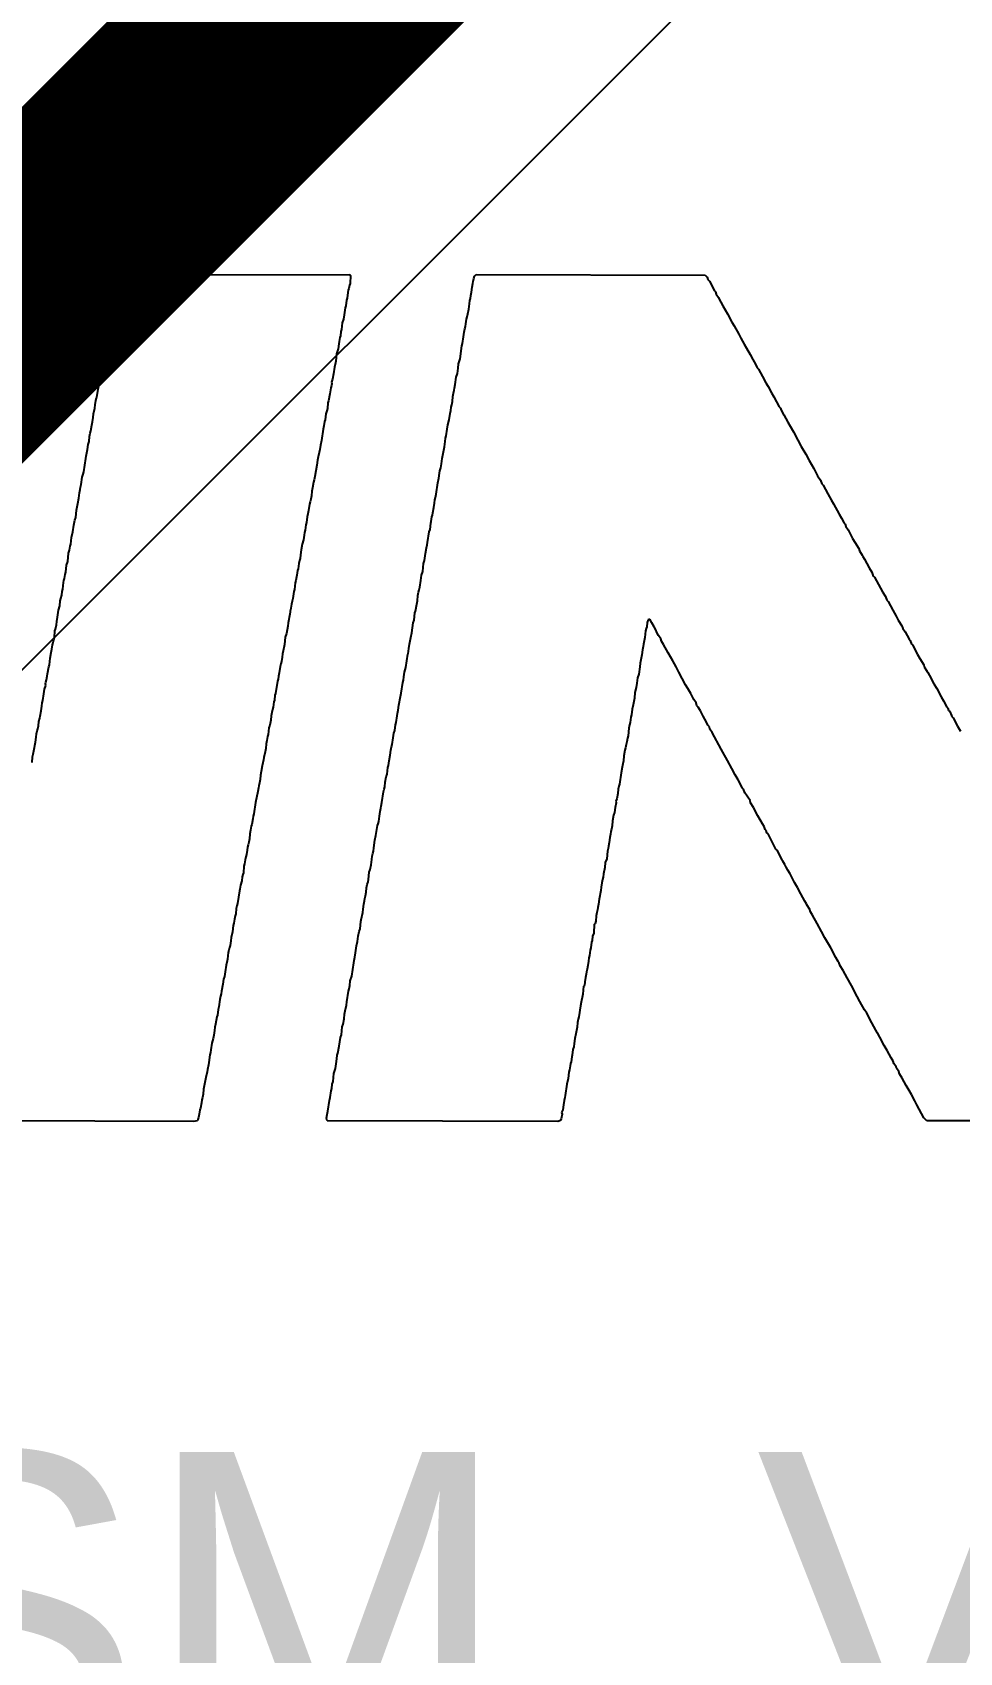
# Model space of a CAD drawing. Header units: inches. Extents: x 0 to 211, y 0 to 201.
# Drawn here: x 1.0151 to 1.1619, y 2.0283 to 2.2848 of the extents above; entities that cross this region are included whole.
import ezdxf

# ---------------------------------------------------------------- set-up
doc = ezdxf.new("R2010")
doc.units = ezdxf.units.IN
doc.header["$MEASUREMENT"] = 0
doc.layers.add('Layer 2', color=76, linetype='Continuous')
doc.layers.add('Top Overlay', color=2, linetype='Continuous')
doc.styles.add('Arial', font='', dxfattribs={"height": 0.2})
doc.styles.get('Arial').set_extended_font_data('Arial')

msp = doc.modelspace()

# ---------------------------------------------------------------- linework, layer by layer
at = {"layer": 'Layer 2'}
msp.add_line((0.89105, 2.06145), (1.17359, 2.344), dxfattribs=at)
msp.add_lwpolyline([(0.84481, 2.07611, 0.04, 0.04, 0), (1.22047, 2.45177, 0.04, 0.04, 0)], format="xyseb", dxfattribs=at)
at = {"layer": 'Top Overlay'}
for p, q in [((1.02834, 2.24437), (1.02843, 2.24491)), ((1.02843, 2.24491), (1.02861, 2.24607)), ((1.02861, 2.24607), (1.02883, 2.24638)), ((1.02883, 2.24638), (1.06531, 2.24643)), ((1.06527, 2.24477), (1.06518, 2.24424)), ((1.06536, 2.24504), (1.06527, 2.24477)), ((1.06531, 2.24643), (1.06545, 2.24629)), ((1.06545, 2.24629), (1.06536, 2.24504)), ((1.0846, 2.24366), (1.08469, 2.24446)), ((1.08469, 2.24446), (1.08478, 2.245)), ((1.08478, 2.245), (1.08487, 2.24535)), ((1.08487, 2.24535), (1.08496, 2.2458)), ((1.08496, 2.2458), (1.08505, 2.24616)), ((1.08505, 2.24616), (1.08532, 2.24643)), ((1.08532, 2.24643), (1.12158, 2.24634)), ((1.12158, 2.24634), (1.12189, 2.24602)), ((1.12189, 2.24602), (1.12198, 2.24567)), ((1.12198, 2.24567), (1.12225, 2.2454)), ((1.12225, 2.2454), (1.12305, 2.24388)), ((1.02785, 2.24147), (1.02803, 2.24254)), ((1.02803, 2.24254), (1.02816, 2.24348)), ((1.02816, 2.24348), (1.02834, 2.24437)), ((1.06482, 2.24236), (1.06469, 2.24151)), ((1.06491, 2.24272), (1.06482, 2.24236)), ((1.065, 2.24361), (1.06491, 2.24272)), ((1.06509, 2.24397), (1.065, 2.24361)), ((1.06518, 2.24424), (1.06509, 2.24397)), ((1.08425, 2.24178), (1.08434, 2.24232)), ((1.08434, 2.24232), (1.08442, 2.24267)), ((1.08442, 2.24267), (1.08451, 2.24312)), ((1.08451, 2.24312), (1.0846, 2.24366)), ((1.12305, 2.24388), (1.12323, 2.2437)), ((1.12323, 2.2437), (1.12332, 2.24334)), ((1.12332, 2.24334), (1.12367, 2.24281)), ((1.12367, 2.24281), (1.12376, 2.24263)), ((1.12376, 2.24263), (1.12439, 2.24147)), ((1.02749, 2.23924), (1.02763, 2.24053)), ((1.02763, 2.24053), (1.02772, 2.24098)), ((1.02772, 2.24098), (1.02785, 2.24147)), ((1.06433, 2.23937), (1.06411, 2.23879)), ((1.06442, 2.24008), (1.06433, 2.23937)), ((1.0646, 2.24116), (1.06442, 2.24008)), ((1.06469, 2.24151), (1.0646, 2.24116)), ((1.08371, 2.23866), (1.0838, 2.23937)), ((1.0838, 2.23937), (1.08389, 2.23973)), ((1.08389, 2.23973), (1.08402, 2.24022)), ((1.08402, 2.24022), (1.08416, 2.24098)), ((1.08416, 2.24098), (1.08425, 2.24178)), ((1.12439, 2.24147), (1.1251, 2.24022)), ((1.1251, 2.24022), (1.12582, 2.23888)), ((1.02696, 2.23665), (1.02705, 2.237)), ((1.02705, 2.237), (1.02722, 2.23825)), ((1.02722, 2.23825), (1.02731, 2.23879)), ((1.02731, 2.23879), (1.02749, 2.23924)), ((1.06384, 2.23674), (1.06375, 2.23647)), ((1.06393, 2.23745), (1.06384, 2.23674)), ((1.06402, 2.23772), (1.06393, 2.23745)), ((1.06411, 2.23879), (1.06402, 2.23772)), ((1.08335, 2.2366), (1.08344, 2.23732)), ((1.08344, 2.23732), (1.08353, 2.23785)), ((1.08353, 2.23785), (1.08362, 2.23821)), ((1.08362, 2.23821), (1.08371, 2.23866)), ((1.12582, 2.23888), (1.12617, 2.23834)), ((1.12617, 2.23834), (1.12689, 2.237)), ((1.12689, 2.237), (1.12725, 2.23638)), ((1.02647, 2.23383), (1.0266, 2.23432)), ((1.0266, 2.23432), (1.02669, 2.23495)), ((1.02669, 2.23495), (1.02678, 2.23531)), ((1.02678, 2.23531), (1.02687, 2.23638)), ((1.02687, 2.23638), (1.02696, 2.23665)), ((1.0633, 2.23423), (1.06321, 2.23388)), ((1.06348, 2.23468), (1.0633, 2.23423)), ((1.06357, 2.23549), (1.06348, 2.23468)), ((1.06366, 2.23584), (1.06357, 2.23549)), ((1.06375, 2.23647), (1.06366, 2.23584)), ((1.08277, 2.23307), (1.08308, 2.23517)), ((1.08308, 2.23517), (1.08317, 2.23553)), ((1.08317, 2.23553), (1.08335, 2.2366)), ((1.12725, 2.23638), (1.12778, 2.2354)), ((1.12778, 2.2354), (1.12814, 2.23477)), ((1.12814, 2.23477), (1.12868, 2.23379)), ((1.02602, 2.23151), (1.02611, 2.23196)), ((1.02611, 2.23196), (1.0262, 2.23231)), ((1.0262, 2.23231), (1.02629, 2.23276)), ((1.02629, 2.23276), (1.02638, 2.23348)), ((1.02638, 2.23348), (1.02647, 2.23383)), ((1.0629, 2.23178), (1.06272, 2.23071)), ((1.06304, 2.23245), (1.0629, 2.23178)), ((1.06313, 2.23272), (1.06304, 2.23245)), ((1.06321, 2.23388), (1.06313, 2.23272)), ((1.08237, 2.2308), (1.08246, 2.2316)), ((1.08246, 2.2316), (1.08255, 2.23231)), ((1.08255, 2.23231), (1.08277, 2.23307)), ((1.12868, 2.23379), (1.12912, 2.23298)), ((1.12912, 2.23298), (1.12957, 2.23227)), ((1.12957, 2.23227), (1.12979, 2.23169)), ((1.12979, 2.23169), (1.13001, 2.23147)), ((1.02557, 2.22874), (1.02566, 2.22928)), ((1.02566, 2.22928), (1.02575, 2.22964)), ((1.02575, 2.22964), (1.02584, 2.23017)), ((1.02584, 2.23017), (1.02593, 2.23098)), ((1.02593, 2.23098), (1.02602, 2.23151)), ((1.06259, 2.22986), (1.06241, 2.22941)), ((1.06241, 2.22941), (1.0625, 2.22914)), ((1.0625, 2.22914), (1.06241, 2.22888)), ((1.06272, 2.23071), (1.06259, 2.22986)), ((1.08201, 2.22901), (1.08215, 2.23022)), ((1.08215, 2.23022), (1.08237, 2.2308)), ((1.13001, 2.23147), (1.13064, 2.23031)), ((1.13064, 2.23031), (1.13118, 2.22932)), ((1.13118, 2.22932), (1.13153, 2.2287)), ((1.02504, 2.2258), (1.02513, 2.22651)), ((1.02513, 2.22651), (1.02522, 2.22687)), ((1.02522, 2.22687), (1.02535, 2.22727)), ((1.02535, 2.22727), (1.02548, 2.2283)), ((1.02548, 2.2283), (1.02557, 2.22874)), ((1.06196, 2.22647), (1.06187, 2.22611)), ((1.06214, 2.22754), (1.06196, 2.22647)), ((1.06223, 2.22789), (1.06214, 2.22754)), ((1.06232, 2.22852), (1.06223, 2.22789)), ((1.06241, 2.22888), (1.06232, 2.22852)), ((1.08157, 2.22633), (1.08166, 2.22714)), ((1.08166, 2.22714), (1.08175, 2.22767)), ((1.08175, 2.22767), (1.08183, 2.22812)), ((1.08183, 2.22812), (1.08192, 2.22847)), ((1.08192, 2.22847), (1.08201, 2.22901)), ((1.13153, 2.2287), (1.13207, 2.22772)), ((1.13207, 2.22772), (1.13243, 2.22709)), ((1.13243, 2.22709), (1.13332, 2.22548)), ((1.02468, 2.22383), (1.02477, 2.22437)), ((1.02477, 2.22437), (1.02495, 2.22526)), ((1.02495, 2.22526), (1.02504, 2.2258)), ((1.06152, 2.22441), (1.06143, 2.22343)), ((1.0617, 2.22486), (1.06152, 2.22441)), ((1.06179, 2.22522), (1.0617, 2.22486)), ((1.06187, 2.22611), (1.06179, 2.22522)), ((1.08108, 2.22343), (1.08121, 2.22446)), ((1.08121, 2.22446), (1.0813, 2.2249)), ((1.0813, 2.2249), (1.08139, 2.22544)), ((1.08139, 2.22544), (1.08148, 2.2258)), ((1.08148, 2.2258), (1.08157, 2.22633)), ((1.13332, 2.22548), (1.1335, 2.2253)), ((1.1335, 2.2253), (1.13359, 2.22495)), ((1.13359, 2.22495), (1.13394, 2.22441)), ((1.13394, 2.22441), (1.13403, 2.22423)), ((1.13403, 2.22423), (1.13466, 2.22307)), ((1.02414, 2.22079), (1.02423, 2.22133)), ((1.02423, 2.22133), (1.02432, 2.22169)), ((1.02432, 2.22169), (1.0245, 2.22258)), ((1.0245, 2.22258), (1.02459, 2.22312)), ((1.02459, 2.22312), (1.02468, 2.22383)), ((1.06112, 2.22196), (1.06085, 2.22017)), ((1.06121, 2.22249), (1.06112, 2.22196)), ((1.06134, 2.22316), (1.06121, 2.22249)), ((1.06143, 2.22343), (1.06134, 2.22316)), ((1.08058, 2.22088), (1.08076, 2.22196)), ((1.08076, 2.22196), (1.08085, 2.22267)), ((1.08085, 2.22267), (1.08108, 2.22343)), ((1.13466, 2.22307), (1.13502, 2.22245)), ((1.13502, 2.22245), (1.13555, 2.22155)), ((1.13555, 2.22155), (1.13627, 2.22021)), ((1.02379, 2.21874), (1.02388, 2.21954)), ((1.02388, 2.21954), (1.02405, 2.21999)), ((1.02405, 2.21999), (1.02414, 2.22079)), ((1.06067, 2.21945), (1.06058, 2.21874)), ((1.06085, 2.22017), (1.06067, 2.21945)), ((1.08005, 2.21785), (1.08032, 2.21919)), ((1.08032, 2.21919), (1.08041, 2.21999)), ((1.08041, 2.21999), (1.08049, 2.22053)), ((1.08049, 2.22053), (1.08058, 2.22088)), ((1.13627, 2.22021), (1.1368, 2.21923)), ((1.1368, 2.21923), (1.13752, 2.21798)), ((1.02321, 2.21521), (1.02352, 2.21731)), ((1.02352, 2.21731), (1.02361, 2.21767)), ((1.02361, 2.21767), (1.02379, 2.21874)), ((1.06013, 2.21624), (1.05978, 2.21445)), ((1.06022, 2.21704), (1.06013, 2.21624)), ((1.06031, 2.21758), (1.06022, 2.21704)), ((1.06045, 2.21825), (1.06031, 2.21758)), ((1.06058, 2.21874), (1.06045, 2.21825)), ((1.07974, 2.21584), (1.07983, 2.21646)), ((1.07983, 2.21646), (1.07996, 2.21731)), ((1.07996, 2.21731), (1.08005, 2.21785)), ((1.13752, 2.21798), (1.13805, 2.217)), ((1.13805, 2.217), (1.13877, 2.21575)), ((1.0228, 2.2132), (1.02298, 2.21436)), ((1.02298, 2.21436), (1.02312, 2.21486)), ((1.02312, 2.21486), (1.02321, 2.21521)), ((1.05969, 2.21392), (1.0596, 2.21356)), ((1.05978, 2.21445), (1.05969, 2.21392)), ((1.07924, 2.21347), (1.07942, 2.21419)), ((1.07942, 2.21419), (1.07951, 2.21499)), ((1.07951, 2.21499), (1.0796, 2.21535)), ((1.0796, 2.21535), (1.07974, 2.21584)), ((1.13877, 2.21575), (1.13939, 2.21459)), ((1.13939, 2.21459), (1.13984, 2.21387)), ((1.13984, 2.21387), (1.14006, 2.21329)), ((1.02227, 2.21017), (1.02245, 2.21106)), ((1.02245, 2.21106), (1.02254, 2.21186)), ((1.02254, 2.21186), (1.02263, 2.2124)), ((1.02263, 2.2124), (1.02271, 2.21276)), ((1.02271, 2.21276), (1.0228, 2.2132)), ((1.05924, 2.21142), (1.05915, 2.21088)), ((1.05933, 2.21213), (1.05924, 2.21142)), ((1.05942, 2.21267), (1.05933, 2.21213)), ((1.0596, 2.21356), (1.05942, 2.21267)), ((1.0788, 2.21079), (1.07889, 2.21115)), ((1.07889, 2.21115), (1.07898, 2.21169)), ((1.07898, 2.21169), (1.07924, 2.21347)), ((1.14006, 2.21329), (1.14028, 2.21307)), ((1.14028, 2.21307), (1.141, 2.21173)), ((1.141, 2.21173), (1.14153, 2.21075)), ((1.02196, 2.20798), (1.02205, 2.20914)), ((1.02205, 2.20914), (1.02213, 2.20941)), ((1.02213, 2.20941), (1.02227, 2.21017)), ((1.0587, 2.20856), (1.05857, 2.20807)), ((1.05879, 2.2091), (1.0587, 2.20856)), ((1.05897, 2.21008), (1.05879, 2.2091)), ((1.05906, 2.21044), (1.05897, 2.21008)), ((1.05915, 2.21088), (1.05906, 2.21044)), ((1.0784, 2.20834), (1.07849, 2.20869)), ((1.07849, 2.20869), (1.07862, 2.20954)), ((1.07862, 2.20954), (1.07871, 2.21026)), ((1.07871, 2.21026), (1.0788, 2.21079)), ((1.14153, 2.21075), (1.14189, 2.21012)), ((1.14189, 2.21012), (1.14279, 2.20852)), ((1.14279, 2.20852), (1.14314, 2.20789)), ((1.02146, 2.2057), (1.02164, 2.20677)), ((1.02164, 2.20677), (1.02178, 2.20753)), ((1.02178, 2.20753), (1.02196, 2.20798)), ((1.05826, 2.20597), (1.05817, 2.20561)), ((1.05839, 2.20682), (1.05826, 2.20597)), ((1.05848, 2.20718), (1.05839, 2.20682)), ((1.05857, 2.20807), (1.05848, 2.20718)), ((1.07791, 2.2057), (1.07804, 2.2061)), ((1.07804, 2.2061), (1.07813, 2.20709)), ((1.07813, 2.20709), (1.07822, 2.20735)), ((1.07822, 2.20735), (1.07831, 2.20807)), ((1.07831, 2.20807), (1.0784, 2.20834)), ((1.14314, 2.20789), (1.14359, 2.20709)), ((1.14359, 2.20709), (1.14377, 2.20691)), ((1.14377, 2.20691), (1.14386, 2.20655)), ((1.14386, 2.20655), (1.14421, 2.20601)), ((1.14421, 2.20601), (1.14493, 2.20467)), ((1.02097, 2.2028), (1.02106, 2.20342)), ((1.02106, 2.20342), (1.02115, 2.20378)), ((1.02115, 2.20378), (1.02129, 2.20481)), ((1.02129, 2.20481), (1.02146, 2.2057)), ((1.05781, 2.20374), (1.05763, 2.20284)), ((1.05799, 2.20445), (1.05781, 2.20374)), ((1.05808, 2.20517), (1.05799, 2.20445)), ((1.05817, 2.20561), (1.05808, 2.20517)), ((1.07746, 2.2032), (1.07755, 2.20365)), ((1.07755, 2.20365), (1.07764, 2.20401)), ((1.07764, 2.20401), (1.07791, 2.2057)), ((1.14493, 2.20467), (1.14529, 2.20405)), ((1.14529, 2.20405), (1.14591, 2.20307)), ((1.02048, 2.20043), (1.02071, 2.20101)), ((1.02071, 2.20101), (1.02079, 2.20235)), ((1.02079, 2.20235), (1.02097, 2.2028)), ((1.05737, 2.20115), (1.05728, 2.2007)), ((1.05745, 2.2015), (1.05737, 2.20115)), ((1.05754, 2.20204), (1.05745, 2.2015)), ((1.05763, 2.20284), (1.05754, 2.20204)), ((1.07701, 2.2007), (1.07715, 2.20119)), ((1.07715, 2.20119), (1.07732, 2.20226)), ((1.07732, 2.20226), (1.07746, 2.2032)), ((1.14591, 2.20307), (1.146, 2.20271)), ((1.146, 2.20271), (1.14645, 2.202)), ((1.14645, 2.202), (1.14654, 2.20182)), ((1.14654, 2.20182), (1.1468, 2.20137)), ((1.1468, 2.20137), (1.14752, 2.20003)), ((1.02008, 2.19798), (1.02017, 2.19833)), ((1.02017, 2.19833), (1.02026, 2.19896)), ((1.02026, 2.19896), (1.02035, 2.19932)), ((1.02035, 2.19932), (1.02048, 2.20043)), ((1.05687, 2.1986), (1.05678, 2.19798)), ((1.05696, 2.19887), (1.05687, 2.1986)), ((1.05705, 2.19958), (1.05696, 2.19887)), ((1.05714, 2.19985), (1.05705, 2.19958)), ((1.05728, 2.2007), (1.05714, 2.19985)), ((1.07657, 2.19802), (1.07665, 2.19883)), ((1.07665, 2.19883), (1.07688, 2.19941)), ((1.07688, 2.19941), (1.07701, 2.2007)), ((1.14752, 2.20003), (1.14796, 2.19932)), ((1.14796, 2.19932), (1.14814, 2.19887)), ((1.14814, 2.19887), (1.14823, 2.19869)), ((1.14823, 2.19869), (1.14841, 2.19851)), ((1.14841, 2.19851), (1.14966, 2.19619)), ((1.01972, 2.19566), (1.01981, 2.19628)), ((1.01981, 2.19628), (1.0199, 2.19664)), ((1.0199, 2.19664), (1.01999, 2.19771)), ((1.01999, 2.19771), (1.02008, 2.19798)), ((1.05647, 2.19624), (1.05629, 2.19516)), ((1.05656, 2.19659), (1.05647, 2.19624)), ((1.0567, 2.19762), (1.05656, 2.19659)), ((1.05678, 2.19798), (1.0567, 2.19762)), ((1.07612, 2.19561), (1.07621, 2.19615)), ((1.07621, 2.19615), (1.0763, 2.1965)), ((1.0763, 2.1965), (1.07639, 2.19695)), ((1.07639, 2.19695), (1.07657, 2.19802)), ((1.14966, 2.19619), (1.15011, 2.19548)), ((1.01905, 2.19222), (1.01923, 2.19329)), ((1.01923, 2.19329), (1.01941, 2.194)), ((1.01941, 2.194), (1.0195, 2.19481)), ((1.0195, 2.19481), (1.01959, 2.19516)), ((1.01959, 2.19516), (1.01972, 2.19566)), ((1.05594, 2.19347), (1.05585, 2.19266)), ((1.05598, 2.19351), (1.05594, 2.19347)), ((1.05607, 2.19423), (1.05598, 2.1936)), ((1.05598, 2.1936), (1.05598, 2.19351)), ((1.0562, 2.19472), (1.05607, 2.19423)), ((1.05629, 2.19516), (1.0562, 2.19472)), ((1.07563, 2.19289), (1.07572, 2.19315)), ((1.07572, 2.19315), (1.07594, 2.19427)), ((1.07594, 2.19427), (1.07603, 2.19481)), ((1.07603, 2.19481), (1.07612, 2.19561)), ((1.15011, 2.19548), (1.15033, 2.1949)), ((1.15033, 2.1949), (1.15055, 2.19467)), ((1.15055, 2.19467), (1.15127, 2.19333)), ((1.15127, 2.19333), (1.1518, 2.19235)), ((1.01874, 2.1903), (1.01887, 2.19097)), ((1.01887, 2.19097), (1.01896, 2.1915)), ((1.01896, 2.1915), (1.01905, 2.19222)), ((1.05549, 2.19079), (1.05531, 2.18963)), ((1.05558, 2.19132), (1.05549, 2.19079)), ((1.05585, 2.19266), (1.05558, 2.19132)), ((1.07523, 2.19052), (1.07536, 2.19128)), ((1.07536, 2.19128), (1.07554, 2.19173)), ((1.07554, 2.19173), (1.07563, 2.19289)), ((1.11233, 2.19065), (1.11224, 2.19039)), ((1.11242, 2.19137), (1.11233, 2.19065)), ((1.11256, 2.19177), (1.11242, 2.19137)), ((1.11282, 2.19186), (1.11256, 2.19177)), ((1.11314, 2.19128), (1.11282, 2.19186)), ((1.11349, 2.19065), (1.11314, 2.19128)), ((1.11376, 2.19021), (1.11349, 2.19065)), ((1.1518, 2.19235), (1.15216, 2.19173)), ((1.15216, 2.19173), (1.1527, 2.19083)), ((1.1527, 2.19083), (1.15288, 2.19039)), ((1.01825, 2.18784), (1.01834, 2.1882)), ((1.01834, 2.1882), (1.01847, 2.1886)), ((1.01847, 2.1886), (1.01856, 2.18896)), ((1.01856, 2.18896), (1.01865, 2.19003)), ((1.01865, 2.19003), (1.01874, 2.1903)), ((1.05509, 2.18905), (1.055, 2.18789)), ((1.05531, 2.18963), (1.05509, 2.18905)), ((1.07478, 2.18793), (1.07496, 2.189)), ((1.07496, 2.189), (1.07514, 2.18972)), ((1.07514, 2.18972), (1.07523, 2.19052)), ((1.11202, 2.189), (1.11184, 2.18793)), ((1.11215, 2.19003), (1.11202, 2.189)), ((1.11224, 2.19039), (1.11215, 2.19003)), ((1.11394, 2.18976), (1.11376, 2.19021)), ((1.11421, 2.18931), (1.11394, 2.18976)), ((1.11456, 2.18878), (1.11421, 2.18931)), ((1.11465, 2.18842), (1.11456, 2.18878)), ((1.11501, 2.18789), (1.11465, 2.18842)), ((1.15288, 2.19039), (1.15323, 2.18985)), ((1.15323, 2.18985), (1.15386, 2.18869)), ((1.15386, 2.18869), (1.15404, 2.18851)), ((1.15404, 2.18851), (1.15426, 2.18793)), ((1.01776, 2.18467), (1.01789, 2.1857)), ((1.01789, 2.1857), (1.01807, 2.18659)), ((1.01807, 2.18659), (1.01816, 2.18713)), ((1.01816, 2.18713), (1.01825, 2.18784)), ((1.0546, 2.18588), (1.05451, 2.18516)), ((1.05469, 2.18641), (1.0546, 2.18588)), ((1.05478, 2.18686), (1.05469, 2.18641)), ((1.05491, 2.18762), (1.05478, 2.18686)), ((1.055, 2.18789), (1.05491, 2.18762)), ((1.0742, 2.18422), (1.07451, 2.18632)), ((1.07451, 2.18632), (1.07456, 2.18637)), ((1.07456, 2.18637), (1.07469, 2.18722)), ((1.07469, 2.18722), (1.07478, 2.18793)), ((1.11157, 2.18623), (1.11131, 2.18489)), ((1.11166, 2.18704), (1.11157, 2.18623)), ((1.11175, 2.18757), (1.11166, 2.18704)), ((1.11184, 2.18793), (1.11175, 2.18757)), ((1.11573, 2.18655), (1.11501, 2.18789)), ((1.11644, 2.1853), (1.11573, 2.18655)), ((1.15426, 2.18793), (1.15439, 2.1878)), ((1.15439, 2.1878), (1.1552, 2.18628)), ((1.1552, 2.18628), (1.15556, 2.18565)), ((1.15556, 2.18565), (1.15618, 2.18467)), ((1.01731, 2.18226), (1.0174, 2.18288)), ((1.0174, 2.18288), (1.01749, 2.18324)), ((1.01749, 2.18324), (1.01767, 2.18431)), ((1.01767, 2.18431), (1.01776, 2.18467)), ((1.05415, 2.18338), (1.05406, 2.18284)), ((1.05428, 2.1844), (1.05415, 2.18338)), ((1.05442, 2.1848), (1.05428, 2.1844)), ((1.05451, 2.18516), (1.05442, 2.1848)), ((1.07389, 2.18275), (1.07398, 2.18347)), ((1.07398, 2.18347), (1.0742, 2.18422)), ((1.11108, 2.18315), (1.11086, 2.18257)), ((1.11122, 2.18436), (1.11108, 2.18315)), ((1.11131, 2.18489), (1.11122, 2.18436)), ((1.11698, 2.18431), (1.11644, 2.1853)), ((1.11742, 2.18351), (1.11698, 2.18431)), ((1.11849, 2.18146), (1.11742, 2.18351)), ((1.15618, 2.18467), (1.15627, 2.18431)), ((1.15627, 2.18431), (1.15672, 2.1836)), ((1.15672, 2.1836), (1.15681, 2.18342)), ((1.15681, 2.18342), (1.15707, 2.18297)), ((1.15707, 2.18297), (1.15779, 2.18163)), ((1.01691, 2.18007), (1.017, 2.18079)), ((1.017, 2.18079), (1.01722, 2.18137)), ((1.01713, 2.18163), (1.01722, 2.1819)), ((1.01722, 2.18137), (1.01713, 2.18163)), ((1.01722, 2.1819), (1.01731, 2.18226)), ((1.05388, 2.18204), (1.05357, 2.18012)), ((1.05397, 2.18239), (1.05388, 2.18204)), ((1.05406, 2.18284), (1.05397, 2.18239)), ((1.07344, 2.18016), (1.07371, 2.18186)), ((1.07371, 2.18186), (1.0738, 2.18221)), ((1.0738, 2.18221), (1.07389, 2.18275)), ((1.11046, 2.18029), (1.11037, 2.1794)), ((1.11068, 2.18105), (1.11046, 2.18029)), ((1.11077, 2.18177), (1.11068, 2.18105)), ((1.11086, 2.18257), (1.11077, 2.18177)), ((1.11885, 2.18092), (1.11849, 2.18146)), ((1.1193, 2.18012), (1.11885, 2.18092)), ((1.15779, 2.18163), (1.15823, 2.18092)), ((1.15823, 2.18092), (1.15895, 2.17958)), ((1.01646, 2.17739), (1.01655, 2.17811)), ((1.01655, 2.17811), (1.01664, 2.17864)), ((1.01664, 2.17864), (1.01673, 2.179)), ((1.01673, 2.179), (1.01691, 2.18007)), ((1.05317, 2.17793), (1.05308, 2.17757)), ((1.0533, 2.17878), (1.05317, 2.17793)), ((1.05339, 2.17904), (1.0533, 2.17878)), ((1.05348, 2.17985), (1.05339, 2.17904)), ((1.05357, 2.18012), (1.05348, 2.17985)), ((1.07299, 2.17748), (1.07308, 2.17829)), ((1.07308, 2.17829), (1.07335, 2.17963)), ((1.07335, 2.17963), (1.07344, 2.18016)), ((1.11019, 2.17833), (1.11001, 2.17762)), ((1.11037, 2.1794), (1.11019, 2.17833)), ((1.11979, 2.17918), (1.1193, 2.18012)), ((1.12015, 2.17864), (1.11979, 2.17918)), ((1.12028, 2.17815), (1.12015, 2.17864)), ((1.12046, 2.17797), (1.12028, 2.17815)), ((1.12082, 2.17735), (1.12046, 2.17797)), ((1.15895, 2.17958), (1.15931, 2.17896)), ((1.15931, 2.17896), (1.15984, 2.17797)), ((1.15984, 2.17797), (1.16002, 2.17779)), ((1.16002, 2.17779), (1.16011, 2.17744)), ((1.01602, 2.17498), (1.01611, 2.1757)), ((1.01611, 2.1757), (1.01624, 2.17619)), ((1.01624, 2.17619), (1.01633, 2.17654)), ((1.01633, 2.17654), (1.01646, 2.17739)), ((1.05281, 2.17587), (1.05268, 2.17512)), ((1.0529, 2.17659), (1.05281, 2.17587)), ((1.05299, 2.17712), (1.0529, 2.17659)), ((1.05308, 2.17757), (1.05299, 2.17712)), ((1.07246, 2.17427), (1.07255, 2.17516)), ((1.07255, 2.17516), (1.07264, 2.17552)), ((1.07264, 2.17552), (1.07281, 2.17659)), ((1.07281, 2.17659), (1.0729, 2.17695)), ((1.0729, 2.17695), (1.07299, 2.17748)), ((1.10961, 2.17516), (1.10952, 2.17462)), ((1.1097, 2.17552), (1.10961, 2.17516)), ((1.10983, 2.17637), (1.1097, 2.17552)), ((1.10992, 2.17672), (1.10983, 2.17637)), ((1.11001, 2.17762), (1.10992, 2.17672)), ((1.12126, 2.17654), (1.12082, 2.17735)), ((1.1218, 2.17556), (1.12126, 2.17654)), ((1.12198, 2.17512), (1.1218, 2.17556)), ((1.16011, 2.17744), (1.16029, 2.17726)), ((1.16029, 2.17726), (1.16056, 2.17663)), ((1.16056, 2.17663), (1.16065, 2.17645)), ((1.16065, 2.17645), (1.16082, 2.17628)), ((1.16082, 2.17628), (1.16154, 2.17494)), ((1.01557, 2.17239), (1.01566, 2.1732)), ((1.01566, 2.1732), (1.01575, 2.17373)), ((1.01575, 2.17373), (1.01584, 2.17418)), ((1.01584, 2.17418), (1.01593, 2.17453)), ((1.01593, 2.17453), (1.01602, 2.17498)), ((1.05219, 2.17266), (1.0521, 2.17212)), ((1.05232, 2.17333), (1.05219, 2.17266)), ((1.05241, 2.1736), (1.05232, 2.17333)), ((1.0525, 2.17467), (1.05241, 2.1736)), ((1.05268, 2.17512), (1.0525, 2.17467)), ((1.07201, 2.17203), (1.07219, 2.17311)), ((1.07219, 2.17311), (1.07228, 2.17382)), ((1.07228, 2.17382), (1.07246, 2.17427)), ((1.1093, 2.17306), (1.10916, 2.17248)), ((1.10939, 2.17342), (1.1093, 2.17306)), ((1.10952, 2.17462), (1.10939, 2.17342)), ((1.12225, 2.17485), (1.12198, 2.17512)), ((1.12233, 2.17449), (1.12225, 2.17485)), ((1.12269, 2.17395), (1.12233, 2.17449)), ((1.12412, 2.17128), (1.12269, 2.17395)), ((1.16154, 2.17494), (1.16199, 2.17413)), ((1.01503, 2.16918), (1.01512, 2.17007)), ((1.01512, 2.17007), (1.01521, 2.17052)), ((1.01521, 2.17052), (1.0153, 2.17105)), ((1.0153, 2.17105), (1.01557, 2.17239)), ((1.05192, 2.17087), (1.05174, 2.16998)), ((1.05201, 2.17141), (1.05192, 2.17087)), ((1.0521, 2.17212), (1.05201, 2.17141)), ((1.07156, 2.16944), (1.07174, 2.17034)), ((1.07174, 2.17034), (1.07183, 2.17114)), ((1.07183, 2.17114), (1.07192, 2.17168)), ((1.07192, 2.17168), (1.07201, 2.17203)), ((1.10872, 2.17025), (1.10863, 2.16944)), ((1.10889, 2.17114), (1.10872, 2.17025)), ((1.10898, 2.1715), (1.10889, 2.17114)), ((1.10907, 2.17203), (1.10898, 2.1715)), ((1.10916, 2.17248), (1.10907, 2.17203)), ((1.12439, 2.17083), (1.12412, 2.17128)), ((1.1251, 2.16949), (1.12439, 2.17083)), ((1.05129, 2.16775), (1.0512, 2.16721)), ((1.05147, 2.16864), (1.05129, 2.16775)), ((1.05165, 2.16962), (1.05147, 2.16864)), ((1.05174, 2.16998), (1.05165, 2.16962)), ((1.07125, 2.16735), (1.07134, 2.16842)), ((1.07134, 2.16842), (1.07143, 2.16869)), ((1.07143, 2.16869), (1.07156, 2.16944)), ((1.10827, 2.16757), (1.108, 2.16578)), ((1.10845, 2.16846), (1.10827, 2.16757)), ((1.10854, 2.169), (1.10845, 2.16846)), ((1.10863, 2.16944), (1.10854, 2.169)), ((1.12582, 2.16824), (1.1251, 2.16949)), ((1.12635, 2.16726), (1.12582, 2.16824)), ((1.05085, 2.16516), (1.05076, 2.16462)), ((1.05094, 2.16551), (1.05085, 2.16516)), ((1.05102, 2.16596), (1.05094, 2.16551)), ((1.05111, 2.1665), (1.05102, 2.16596)), ((1.0512, 2.16721), (1.05111, 2.1665)), ((1.07067, 2.16453), (1.07076, 2.16498)), ((1.07076, 2.16498), (1.07085, 2.16534)), ((1.07085, 2.16534), (1.07094, 2.16605)), ((1.07094, 2.16605), (1.07107, 2.1669)), ((1.07107, 2.1669), (1.07125, 2.16735)), ((1.10782, 2.16498), (1.10773, 2.16426)), ((1.10791, 2.16543), (1.10782, 2.16498)), ((1.108, 2.16578), (1.10791, 2.16543)), ((1.1268, 2.16645), (1.12635, 2.16726)), ((1.12751, 2.16511), (1.1268, 2.16645)), ((1.12765, 2.16498), (1.12751, 2.16511)), ((1.12787, 2.1644), (1.12765, 2.16498)), ((1.0504, 2.16284), (1.05013, 2.16105)), ((1.05076, 2.16462), (1.0504, 2.16284)), ((1.07031, 2.1623), (1.0704, 2.16284)), ((1.0704, 2.16284), (1.07067, 2.16453)), ((1.10751, 2.16279), (1.10733, 2.16208)), ((1.1076, 2.16342), (1.10742, 2.16306)), ((1.10742, 2.16306), (1.10751, 2.16279)), ((1.10773, 2.16426), (1.1076, 2.16342)), ((1.12823, 2.16386), (1.12787, 2.1644)), ((1.12832, 2.16368), (1.12823, 2.16386)), ((1.12868, 2.16315), (1.12832, 2.16368)), ((1.12876, 2.16279), (1.12868, 2.16315)), ((1.12921, 2.16208), (1.12876, 2.16279)), ((1.04995, 2.16025), (1.04982, 2.1594)), ((1.05004, 2.16069), (1.04995, 2.16025)), ((1.05013, 2.16105), (1.05004, 2.16069)), ((1.06982, 2.15949), (1.06991, 2.15984)), ((1.06991, 2.15984), (1.07005, 2.16069)), ((1.07005, 2.16069), (1.07014, 2.16141)), ((1.07014, 2.16141), (1.07022, 2.16194)), ((1.07022, 2.16194), (1.07031, 2.1623)), ((1.10693, 2.15998), (1.10684, 2.15917)), ((1.10706, 2.16083), (1.10693, 2.15998)), ((1.10724, 2.16127), (1.10706, 2.16083)), ((1.10733, 2.16208), (1.10724, 2.16127)), ((1.12993, 2.16074), (1.12921, 2.16208)), ((1.13064, 2.15949), (1.12993, 2.16074)), ((1.04951, 2.15792), (1.04942, 2.15712)), ((1.0496, 2.15846), (1.04951, 2.15792)), ((1.04973, 2.15913), (1.0496, 2.15846)), ((1.04982, 2.1594), (1.04973, 2.15913)), ((1.06929, 2.1569), (1.06947, 2.15761)), ((1.06947, 2.15761), (1.06973, 2.15922)), ((1.06973, 2.15922), (1.06982, 2.15949)), ((1.10648, 2.1573), (1.10639, 2.1565)), ((1.10657, 2.15783), (1.10648, 2.1573)), ((1.10666, 2.15828), (1.10657, 2.15783)), ((1.10675, 2.15864), (1.10666, 2.15828)), ((1.10684, 2.15917), (1.10675, 2.15864)), ((1.13091, 2.15904), (1.13064, 2.15949)), ((1.13109, 2.15859), (1.13091, 2.15904)), ((1.13126, 2.15842), (1.13109, 2.15859)), ((1.13135, 2.15806), (1.13126, 2.15842)), ((1.13153, 2.15788), (1.13135, 2.15806)), ((1.13278, 2.15547), (1.13153, 2.15788)), ((1.04906, 2.15533), (1.04897, 2.15462)), ((1.04915, 2.15578), (1.04906, 2.15533)), ((1.04924, 2.15614), (1.04915, 2.15578)), ((1.04933, 2.15658), (1.04924, 2.15614)), ((1.04942, 2.15712), (1.04933, 2.15658)), ((1.06889, 2.15435), (1.06897, 2.1548)), ((1.06897, 2.1548), (1.06906, 2.15516)), ((1.06906, 2.15516), (1.06915, 2.15569)), ((1.06915, 2.15569), (1.06929, 2.1569)), ((1.10613, 2.15516), (1.10599, 2.15395)), ((1.10621, 2.1556), (1.10613, 2.15516)), ((1.1063, 2.15596), (1.10621, 2.1556)), ((1.10639, 2.1565), (1.1063, 2.15596)), ((1.13296, 2.15529), (1.13278, 2.15547)), ((1.13377, 2.15377), (1.13296, 2.15529)), ((1.04857, 2.15279), (1.04848, 2.15172)), ((1.04866, 2.15315), (1.04857, 2.15279)), ((1.04875, 2.15377), (1.04866, 2.15315)), ((1.04888, 2.15426), (1.04875, 2.15377)), ((1.04897, 2.15462), (1.04888, 2.15426)), ((1.06839, 2.15181), (1.06857, 2.15225)), ((1.06857, 2.15225), (1.06871, 2.15301)), ((1.06871, 2.15301), (1.0688, 2.15382)), ((1.0688, 2.15382), (1.06889, 2.15435)), ((1.10568, 2.15257), (1.1055, 2.15158)), ((1.10577, 2.15337), (1.10568, 2.15257)), ((1.10599, 2.15395), (1.10577, 2.15337)), ((1.13385, 2.15359), (1.13377, 2.15377)), ((1.13421, 2.15306), (1.13385, 2.15359)), ((1.13439, 2.15261), (1.13421, 2.15306)), ((1.13466, 2.15216), (1.13439, 2.15261)), ((1.13502, 2.15154), (1.13466, 2.15216)), ((1.04803, 2.14975), (1.04794, 2.14913)), ((1.04821, 2.15047), (1.04803, 2.14975)), ((1.0483, 2.15109), (1.04821, 2.15047)), ((1.04839, 2.15145), (1.0483, 2.15109)), ((1.04848, 2.15172), (1.04839, 2.15145)), ((1.06799, 2.14935), (1.06808, 2.14989)), ((1.06808, 2.14989), (1.06822, 2.15029)), ((1.06822, 2.15029), (1.0683, 2.15065)), ((1.0683, 2.15065), (1.06839, 2.15181)), ((1.10523, 2.15015), (1.10514, 2.14944)), ((1.10532, 2.15069), (1.10523, 2.15015)), ((1.10541, 2.15105), (1.10532, 2.15069)), ((1.1055, 2.15158), (1.10541, 2.15105)), ((1.13573, 2.1502), (1.13502, 2.15154)), ((1.13618, 2.1494), (1.13573, 2.1502)), ((1.04785, 2.14886), (1.04754, 2.14685)), ((1.04794, 2.14913), (1.04785, 2.14886)), ((1.06755, 2.14676), (1.06764, 2.1473)), ((1.06764, 2.1473), (1.06772, 2.14765)), ((1.06772, 2.14765), (1.06781, 2.1481)), ((1.06781, 2.1481), (1.0679, 2.14864)), ((1.0679, 2.14864), (1.06799, 2.14935)), ((1.10479, 2.14756), (1.1047, 2.14676)), ((1.10505, 2.1489), (1.10479, 2.14756)), ((1.10514, 2.14944), (1.10505, 2.1489)), ((1.13671, 2.14841), (1.13618, 2.1494)), ((1.13734, 2.14725), (1.13671, 2.14841)), ((1.13761, 2.14681), (1.13734, 2.14725)), ((1.04705, 2.14439), (1.04696, 2.14377)), ((1.04718, 2.14489), (1.04705, 2.14439)), ((1.04727, 2.14524), (1.04718, 2.14489)), ((1.04736, 2.14605), (1.04727, 2.14524)), ((1.04745, 2.14649), (1.04736, 2.14605)), ((1.04754, 2.14685), (1.04745, 2.14649)), ((1.06714, 2.1443), (1.06737, 2.14542)), ((1.06737, 2.14542), (1.06746, 2.14596)), ((1.06746, 2.14596), (1.06755, 2.14676)), ((1.10434, 2.14489), (1.10425, 2.14408)), ((1.10443, 2.14542), (1.10434, 2.14489)), ((1.10452, 2.14587), (1.10443, 2.14542)), ((1.10461, 2.14622), (1.10452, 2.14587)), ((1.1047, 2.14676), (1.10461, 2.14622)), ((1.13769, 2.14663), (1.13761, 2.14681)), ((1.13814, 2.14591), (1.13769, 2.14663)), ((1.13823, 2.14556), (1.13814, 2.14591)), ((1.13859, 2.14502), (1.13823, 2.14556)), ((1.1393, 2.14368), (1.13859, 2.14502)), ((1.04674, 2.14238), (1.04656, 2.14149)), ((1.04687, 2.14341), (1.04674, 2.14238)), ((1.04696, 2.14377), (1.04687, 2.14341)), ((1.06665, 2.14167), (1.06679, 2.14243)), ((1.06679, 2.14243), (1.06697, 2.14288)), ((1.06697, 2.14288), (1.06705, 2.14404)), ((1.06705, 2.14404), (1.06714, 2.1443)), ((1.10394, 2.14216), (1.10376, 2.14172)), ((1.10403, 2.14359), (1.10394, 2.14216)), ((1.10416, 2.14372), (1.10403, 2.14359)), ((1.10425, 2.14408), (1.10416, 2.14372)), ((1.14002, 2.14243), (1.1393, 2.14368)), ((1.14055, 2.14145), (1.14002, 2.14243)), ((1.04616, 2.13948), (1.04607, 2.13913)), ((1.04629, 2.13988), (1.04616, 2.13948)), ((1.04638, 2.14024), (1.04629, 2.13988)), ((1.04647, 2.14096), (1.04638, 2.14024)), ((1.04656, 2.14149), (1.04647, 2.14096)), ((1.06621, 2.13908), (1.06638, 2.14015)), ((1.06638, 2.14015), (1.06656, 2.14087)), ((1.06656, 2.14087), (1.06665, 2.14167)), ((1.1034, 2.13948), (1.10327, 2.13863)), ((1.10349, 2.13984), (1.1034, 2.13948)), ((1.10358, 2.14073), (1.10349, 2.13984)), ((1.10367, 2.141), (1.10358, 2.14073)), ((1.10376, 2.14172), (1.10367, 2.141)), ((1.14145, 2.13984), (1.14055, 2.14145)), ((1.14225, 2.13832), (1.14145, 2.13984)), ((1.04576, 2.13712), (1.04558, 2.13604)), ((1.04589, 2.13779), (1.04576, 2.13712)), ((1.04598, 2.13805), (1.04589, 2.13779)), ((1.04607, 2.13913), (1.04598, 2.13805)), ((1.06563, 2.13537), (1.06594, 2.13747)), ((1.06594, 2.13747), (1.06603, 2.13783)), ((1.06603, 2.13783), (1.06612, 2.13837)), ((1.06612, 2.13837), (1.06621, 2.13908)), ((1.103, 2.13703), (1.10291, 2.13649)), ((1.10309, 2.13774), (1.103, 2.13703)), ((1.10318, 2.13828), (1.10309, 2.13774)), ((1.10327, 2.13863), (1.10318, 2.13828)), ((1.14261, 2.1377), (1.14225, 2.13832)), ((1.14274, 2.13756), (1.14261, 2.1377)), ((1.14296, 2.13698), (1.14274, 2.13756)), ((1.14341, 2.13627), (1.14296, 2.13698)), ((1.04531, 2.13488), (1.04522, 2.13408)), ((1.04549, 2.13533), (1.04531, 2.13488)), ((1.04558, 2.13604), (1.04549, 2.13533)), ((1.06531, 2.1339), (1.0654, 2.13462)), ((1.0654, 2.13462), (1.06563, 2.13537)), ((1.10255, 2.13444), (1.10246, 2.1339)), ((1.10264, 2.13515), (1.10255, 2.13444)), ((1.10273, 2.13569), (1.10264, 2.13515)), ((1.10282, 2.13604), (1.10273, 2.13569)), ((1.10291, 2.13649), (1.10282, 2.13604)), ((1.14404, 2.13511), (1.14341, 2.13627)), ((1.14475, 2.13386), (1.14404, 2.13511)), ((1.04477, 2.13167), (1.04459, 2.13051)), ((1.04486, 2.1322), (1.04477, 2.13167)), ((1.04495, 2.13256), (1.04486, 2.1322)), ((1.04504, 2.13301), (1.04495, 2.13256)), ((1.04522, 2.13408), (1.04504, 2.13301)), ((1.06487, 2.13131), (1.06513, 2.13301)), ((1.06513, 2.13301), (1.06522, 2.13336)), ((1.06522, 2.13336), (1.06531, 2.1339)), ((1.10215, 2.13225), (1.10193, 2.13122)), ((1.10224, 2.13252), (1.10215, 2.13225)), ((1.10233, 2.13377), (1.10224, 2.13252)), ((1.10246, 2.1339), (1.10233, 2.13377)), ((1.14564, 2.13216), (1.14475, 2.13386)), ((1.14609, 2.13136), (1.14564, 2.13216)), ((1.04437, 2.12921), (1.04428, 2.12894)), ((1.04446, 2.13011), (1.04437, 2.12921)), ((1.04459, 2.13051), (1.04446, 2.13011)), ((1.06442, 2.12863), (1.06451, 2.12935)), ((1.06451, 2.12935), (1.0646, 2.12988)), ((1.0646, 2.12988), (1.06478, 2.13078)), ((1.06478, 2.13078), (1.06487, 2.13131)), ((1.10184, 2.13069), (1.10157, 2.1289)), ((1.10193, 2.13122), (1.10184, 2.13069)), ((1.1468, 2.13002), (1.14609, 2.13136)), ((1.14716, 2.12948), (1.1468, 2.13002)), ((1.14796, 2.12796), (1.14716, 2.12948)), ((1.04388, 2.12676), (1.04379, 2.12604)), ((1.04397, 2.12729), (1.04388, 2.12676)), ((1.04406, 2.12774), (1.04397, 2.12729)), ((1.04419, 2.12832), (1.04406, 2.12774)), ((1.04428, 2.12894), (1.04419, 2.12832)), ((1.06402, 2.12609), (1.06411, 2.12734)), ((1.06411, 2.12734), (1.06429, 2.12778)), ((1.06429, 2.12778), (1.06442, 2.12863)), ((1.1013, 2.12729), (1.10112, 2.12622)), ((1.10139, 2.12801), (1.1013, 2.12729)), ((1.10148, 2.12854), (1.10139, 2.12801)), ((1.10157, 2.1289), (1.10148, 2.12854)), ((1.14859, 2.1268), (1.14796, 2.12796)), ((1.14886, 2.12635), (1.14859, 2.1268)), ((1.04348, 2.12475), (1.04334, 2.12372)), ((1.04357, 2.1251), (1.04348, 2.12475)), ((1.0437, 2.12551), (1.04357, 2.1251)), ((1.04379, 2.12604), (1.0437, 2.12551)), ((1.06344, 2.12318), (1.06362, 2.12426)), ((1.06362, 2.12426), (1.06384, 2.12564)), ((1.06384, 2.12564), (1.06402, 2.12609)), ((1.10077, 2.12417), (1.10063, 2.12376)), ((1.10086, 2.1247), (1.10077, 2.12417)), ((1.10095, 2.12551), (1.10086, 2.1247)), ((1.10112, 2.12622), (1.10095, 2.12551)), ((1.14895, 2.12618), (1.14886, 2.12635)), ((1.14922, 2.12573), (1.14895, 2.12618)), ((1.14993, 2.12439), (1.14922, 2.12573)), ((1.15038, 2.12359), (1.14993, 2.12439)), ((1.04294, 2.12135), (1.04281, 2.12059)), ((1.04303, 2.12171), (1.04294, 2.12135)), ((1.04317, 2.12292), (1.04303, 2.12171)), ((1.04325, 2.12327), (1.04317, 2.12292)), ((1.04334, 2.12372), (1.04325, 2.12327)), ((1.06304, 2.12073), (1.06317, 2.12149)), ((1.06317, 2.12149), (1.06326, 2.12229)), ((1.06326, 2.12229), (1.06335, 2.12283)), ((1.06335, 2.12283), (1.06344, 2.12318)), ((1.10028, 2.12153), (1.10019, 2.12117)), ((1.10037, 2.1218), (1.10028, 2.12153)), ((1.10045, 2.1226), (1.10037, 2.1218)), ((1.10054, 2.12287), (1.10045, 2.1226)), ((1.10063, 2.12376), (1.10054, 2.12287)), ((1.151, 2.12243), (1.15038, 2.12359)), ((1.15136, 2.12189), (1.151, 2.12243)), ((1.15145, 2.12153), (1.15136, 2.12189)), ((1.1518, 2.121), (1.15145, 2.12153)), ((1.04245, 2.11881), (1.04218, 2.11747)), ((1.04254, 2.11934), (1.04245, 2.11881)), ((1.04272, 2.12024), (1.04254, 2.11934)), ((1.04281, 2.12059), (1.04272, 2.12024)), ((1.06268, 2.11867), (1.06281, 2.11997)), ((1.06281, 2.11997), (1.06304, 2.12073)), ((1.09987, 2.11917), (1.0997, 2.11827)), ((1.10001, 2.12019), (1.09987, 2.11917)), ((1.1001, 2.12055), (1.10001, 2.12019)), ((1.10019, 2.12117), (1.1001, 2.12055)), ((1.15189, 2.12082), (1.1518, 2.121)), ((1.15225, 2.12028), (1.15189, 2.12082)), ((1.15234, 2.11992), (1.15225, 2.12028)), ((1.15279, 2.11921), (1.15234, 2.11992)), ((1.15341, 2.11805), (1.15279, 2.11921)), ((1.04209, 2.11666), (1.042, 2.11613)), ((1.04218, 2.11747), (1.04209, 2.11666)), ((1.06219, 2.11613), (1.06237, 2.1172)), ((1.06237, 2.1172), (1.06246, 2.11756)), ((1.06246, 2.11756), (1.06254, 2.11827)), ((1.06254, 2.11827), (1.06268, 2.11867)), ((1.09943, 2.11649), (1.09934, 2.11613)), ((1.0997, 2.11827), (1.09943, 2.11649)), ((1.15386, 2.11725), (1.15341, 2.11805)), ((1.15422, 2.11662), (1.15386, 2.11725)), ((1.15475, 2.11564), (1.15422, 2.11662)), ((1.0416, 2.11421), (1.04147, 2.11354)), ((1.04169, 2.11448), (1.0416, 2.11421)), ((1.04183, 2.11533), (1.04169, 2.11448)), ((1.04192, 2.11577), (1.04183, 2.11533)), ((1.042, 2.11613), (1.04192, 2.11577)), ((1.06174, 2.11345), (1.06183, 2.11399)), ((1.06183, 2.11399), (1.0621, 2.11568)), ((1.0621, 2.11568), (1.06219, 2.11613)), ((1.09903, 2.11421), (1.09885, 2.11376)), ((1.09885, 2.11376), (1.09894, 2.11349)), ((1.09916, 2.11497), (1.09903, 2.11421)), ((1.09925, 2.11568), (1.09916, 2.11497)), ((1.09934, 2.11613), (1.09925, 2.11568)), ((1.15511, 2.11501), (1.15475, 2.11564)), ((1.15618, 2.11296), (1.15511, 2.11501)), ((1.04058, 2.11238), (1.00512, 2.11247)), ((1.0412, 2.11247), (1.04058, 2.11238)), ((1.04129, 2.11265), (1.0412, 2.11247)), ((1.04138, 2.113), (1.04129, 2.11265)), ((1.04147, 2.11354), (1.04138, 2.113)), ((1.06161, 2.11287), (1.06174, 2.11345)), ((1.06174, 2.11247), (1.06161, 2.11287)), ((1.09827, 2.11238), (1.06174, 2.11247)), ((1.09867, 2.11251), (1.09827, 2.11238)), ((1.09876, 2.11278), (1.09867, 2.11251)), ((1.09894, 2.11349), (1.09876, 2.11278)), ((1.15667, 2.11247), (1.15618, 2.11296)), ((1.19266, 2.11238), (1.15667, 2.11247))]:
    msp.add_line(p, q, dxfattribs=at)

# ---------------------------------------------------------------- texts
at = {"layer": 'Top Overlay', "style": 'Arial'}
msp.add_text('OFP_MSM_V1.6', height=0.05, dxfattribs=at).set_placement((0.74551, 2.01001))

doc.saveas('drawing.dxf')
